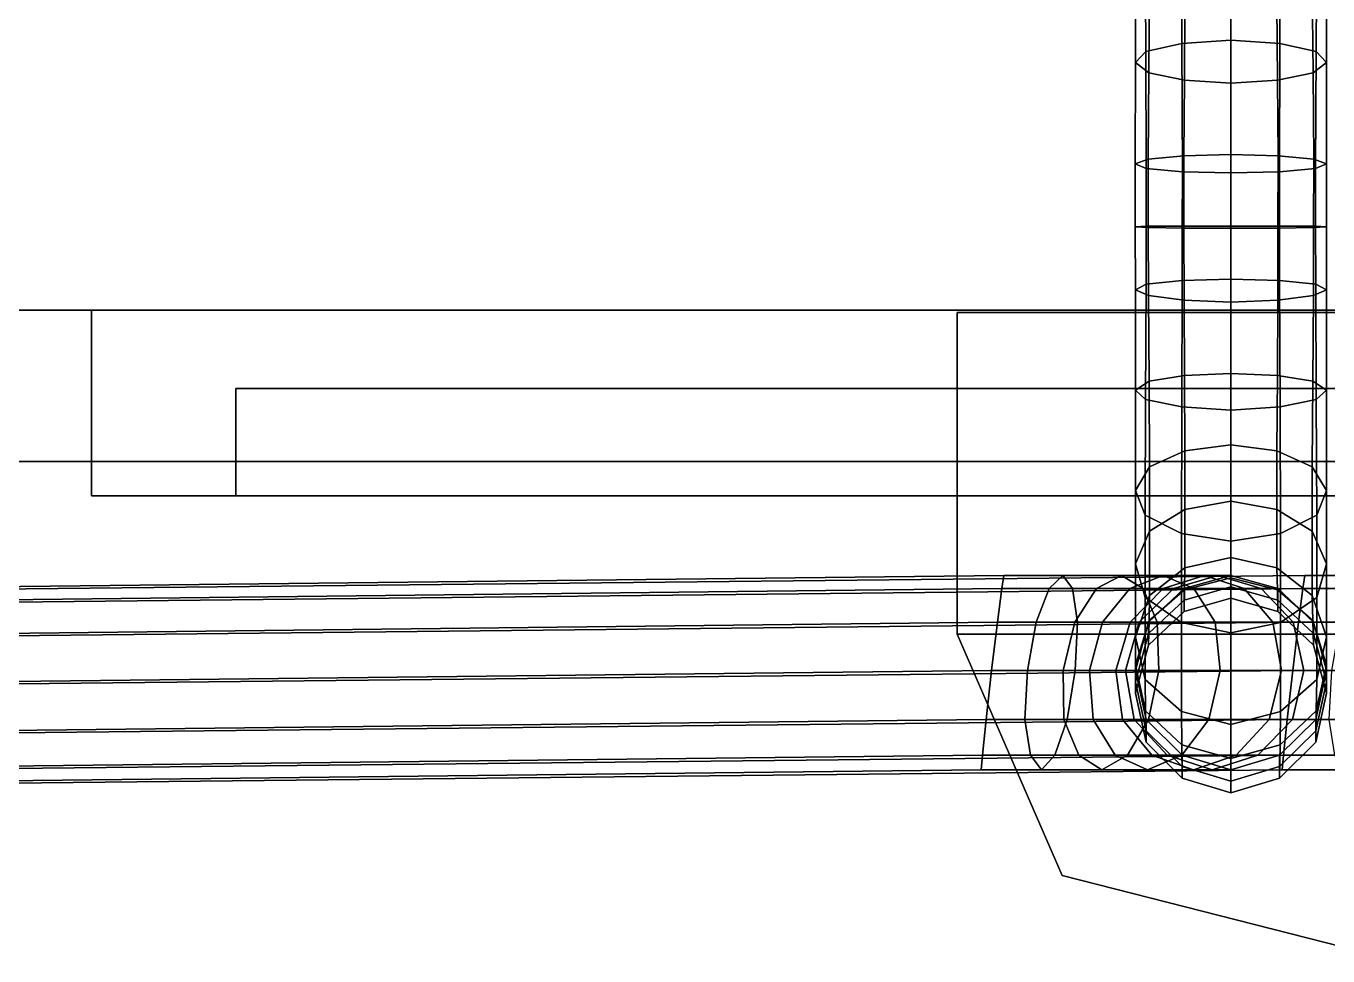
# Model space of a CAD drawing. Extents: x -9.3 to 15.5, y -7 to 5.4.
# Drawn here: x 8.374 to 9.074, y -4.347 to -3.847 of the extents above; entities that cross this region are included whole.
import ezdxf

# ---------------------------------------------------------------- set-up
doc = ezdxf.new("R2010")
doc.units = 0

msp = doc.modelspace()

# ---------------------------------------------------------------- linework, layer by layer
for points in [[(8.99529, -3.85661, 5.61687), (8.99503, -3.78763, 5.60078), (8.97553, -3.79794, 5.58391), (8.97583, -3.86092, 5.59886)], [(8.99529, -3.85661, 5.61687), (9.02168, -3.85483, 5.6243), (9.02168, -3.78343, 5.60781), (8.99503, -3.78763, 5.60078)], [(9.04806, -3.85661, 5.61687), (9.04832, -3.78763, 5.60078), (9.02168, -3.78343, 5.60781), (9.02168, -3.85483, 5.6243)], [(9.04806, -3.85661, 5.61687), (9.06752, -3.86092, 5.59886), (9.06782, -3.79794, 5.58391), (9.04832, -3.78763, 5.60078)], [(14.20877, -3.8, 5.5), (5.60877, -3.8, 5.5), (5.40877, -4.0814, 5.5), (14.49017, -4.0814, 5.5)], [(8.97026, -3.86672, 5.57452), (8.97583, -3.86092, 5.59886), (8.97553, -3.79794, 5.58391), (8.97031, -3.81206, 5.56141)], [(9.07309, -3.86672, 5.57452), (9.07304, -3.81206, 5.56141), (9.06782, -3.79794, 5.58391), (9.06752, -3.86092, 5.59886)], [(8.97026, -3.86672, 5.57452), (8.97031, -3.81206, 5.56141), (8.97793, -3.82599, 5.53974), (8.97753, -3.87241, 5.55078)], [(9.07309, -3.86672, 5.57452), (9.06582, -3.87241, 5.55078), (9.06542, -3.82599, 5.53974), (9.07304, -3.81206, 5.56141)], [(8.99664, -3.87636, 5.53454), (8.97753, -3.87241, 5.55078), (8.97793, -3.82599, 5.53974), (8.99695, -3.83573, 5.5254)], [(9.04671, -3.87636, 5.53454), (9.0464, -3.83573, 5.5254), (9.06542, -3.82599, 5.53974), (9.06582, -3.87241, 5.55078)], [(8.99664, -3.87636, 5.53454), (8.99695, -3.83573, 5.5254), (9.02168, -3.83954, 5.52005), (9.02168, -3.87789, 5.5283)], [(9.04671, -3.87636, 5.53454), (9.02168, -3.87789, 5.5283), (9.02168, -3.83954, 5.52005), (9.0464, -3.83573, 5.5254)], [(8.99529, -3.85661, 5.61687), (8.97583, -3.86092, 5.59886), (8.97614, -3.92389, 5.6138), (8.99554, -3.92559, 5.63296)], [(8.99529, -3.85661, 5.61687), (8.99554, -3.92559, 5.63296), (9.02168, -3.92623, 5.64079), (9.02168, -3.85483, 5.6243)], [(9.04806, -3.85661, 5.61687), (9.02168, -3.85483, 5.6243), (9.02168, -3.92623, 5.64079), (9.04781, -3.92559, 5.63296)], [(9.04806, -3.85661, 5.61687), (9.04781, -3.92559, 5.63296), (9.06721, -3.92389, 5.6138), (9.06752, -3.86092, 5.59886)], [(8.97026, -3.86672, 5.57452), (8.9702, -3.92138, 5.58764), (8.97614, -3.92389, 5.6138), (8.97583, -3.86092, 5.59886)], [(9.07309, -3.86672, 5.57452), (9.06752, -3.86092, 5.59886), (9.06721, -3.92389, 5.6138), (9.07315, -3.92138, 5.58764)], [(8.97026, -3.86672, 5.57452), (8.97753, -3.87241, 5.55078), (8.97714, -3.91882, 5.56182), (8.9702, -3.92138, 5.58764)], [(8.99664, -3.87636, 5.53454), (8.99634, -3.91698, 5.54369), (8.97714, -3.91882, 5.56182), (8.97753, -3.87241, 5.55078)], [(9.04671, -3.87636, 5.53454), (9.06582, -3.87241, 5.55078), (9.06621, -3.91882, 5.56182), (9.04701, -3.91698, 5.54369)], [(9.07309, -3.86672, 5.57452), (9.07315, -3.92138, 5.58764), (9.06621, -3.91882, 5.56182), (9.06582, -3.87241, 5.55078)], [(8.99664, -3.87636, 5.53454), (9.02168, -3.87789, 5.5283), (9.02168, -3.91624, 5.53655), (8.99634, -3.91698, 5.54369)], [(9.04671, -3.87636, 5.53454), (9.04701, -3.91698, 5.54369), (9.02168, -3.91624, 5.53655), (9.02168, -3.87789, 5.5283)], [(8.97024, -3.9552, 5.58747), (8.9702, -3.92138, 5.58764), (8.97714, -3.91882, 5.56182), (8.97723, -3.95553, 5.56159)], [(8.97024, -3.9552, 5.58747), (8.97611, -3.95494, 5.61373), (8.97614, -3.92389, 5.6138), (8.9702, -3.92138, 5.58764)], [(8.9964, -3.95585, 5.54349), (8.97723, -3.95553, 5.56159), (8.97714, -3.91882, 5.56182), (8.99634, -3.91698, 5.54369)], [(8.9964, -3.95585, 5.54349), (8.99634, -3.91698, 5.54369), (9.02168, -3.91624, 5.53655), (9.02168, -3.95601, 5.53639)], [(9.04695, -3.95585, 5.54349), (9.02168, -3.95601, 5.53639), (9.02168, -3.91624, 5.53655), (9.04701, -3.91698, 5.54369)], [(9.04695, -3.95585, 5.54349), (9.04701, -3.91698, 5.54369), (9.06621, -3.91882, 5.56182), (9.06612, -3.95553, 5.56159)], [(9.07311, -3.9552, 5.58747), (9.06612, -3.95553, 5.56159), (9.06621, -3.91882, 5.56182), (9.07315, -3.92138, 5.58764)], [(9.07311, -3.9552, 5.58747), (9.07315, -3.92138, 5.58764), (9.06721, -3.92389, 5.6138), (9.06724, -3.95494, 5.61373)], [(8.99551, -3.9548, 5.63295), (8.99554, -3.92559, 5.63296), (8.97614, -3.92389, 5.6138), (8.97611, -3.95494, 5.61373)], [(8.99551, -3.9548, 5.63295), (9.02168, -3.95477, 5.64081), (9.02168, -3.92623, 5.64079), (8.99554, -3.92559, 5.63296)], [(9.04784, -3.9548, 5.63295), (9.04781, -3.92559, 5.63296), (9.02168, -3.92623, 5.64079), (9.02168, -3.95477, 5.64081)], [(9.04784, -3.9548, 5.63295), (9.06724, -3.95494, 5.61373), (9.06721, -3.92389, 5.6138), (9.04781, -3.92559, 5.63296)], [(8.97024, -3.9552, 5.58747), (8.97027, -3.98902, 5.5873), (8.97608, -3.98599, 5.61365), (8.97611, -3.95494, 5.61373)], [(8.97024, -3.9552, 5.58747), (8.97723, -3.95553, 5.56159), (8.97731, -3.99223, 5.56136), (8.97027, -3.98902, 5.5873)], [(8.99551, -3.9548, 5.63295), (8.97611, -3.95494, 5.61373), (8.97608, -3.98599, 5.61365), (8.99548, -3.98402, 5.63294)], [(8.9964, -3.95585, 5.54349), (8.99647, -3.99471, 5.54329), (8.97731, -3.99223, 5.56136), (8.97723, -3.95553, 5.56159)], [(8.99551, -3.9548, 5.63295), (8.99548, -3.98402, 5.63294), (9.02168, -3.9833, 5.64083), (9.02168, -3.95477, 5.64081)], [(8.9964, -3.95585, 5.54349), (9.02168, -3.95601, 5.53639), (9.02168, -3.99577, 5.53622), (8.99647, -3.99471, 5.54329)], [(9.04784, -3.9548, 5.63295), (9.02168, -3.95477, 5.64081), (9.02168, -3.9833, 5.64083), (9.04787, -3.98402, 5.63294)], [(9.04695, -3.95585, 5.54349), (9.04688, -3.99471, 5.54329), (9.02168, -3.99577, 5.53622), (9.02168, -3.95601, 5.53639)], [(9.04695, -3.95585, 5.54349), (9.06612, -3.95553, 5.56159), (9.06604, -3.99223, 5.56136), (9.04688, -3.99471, 5.54329)], [(9.04784, -3.9548, 5.63295), (9.04787, -3.98402, 5.63294), (9.06727, -3.98599, 5.61365), (9.06724, -3.95494, 5.61373)], [(9.07311, -3.9552, 5.58747), (9.07308, -3.98902, 5.5873), (9.06604, -3.99223, 5.56136), (9.06612, -3.95553, 5.56159)], [(9.07311, -3.9552, 5.58747), (9.06724, -3.95494, 5.61373), (9.06727, -3.98599, 5.61365), (9.07308, -3.98902, 5.5873)], [(8.99526, -4.0521, 5.61476), (8.99548, -3.98402, 5.63294), (8.97608, -3.98599, 5.61365), (8.97581, -4.04816, 5.59655)], [(8.99526, -4.0521, 5.61476), (9.02168, -4.05379, 5.62225), (9.02168, -3.9833, 5.64083), (8.99548, -3.98402, 5.63294)], [(9.04809, -4.0521, 5.61476), (9.04787, -3.98402, 5.63294), (9.02168, -3.9833, 5.64083), (9.02168, -4.05379, 5.62225)], [(9.04809, -4.0521, 5.61476), (9.06754, -4.04816, 5.59655), (9.06727, -3.98599, 5.61365), (9.04787, -3.98402, 5.63294)], [(8.97029, -4.04307, 5.57187), (8.97581, -4.04816, 5.59655), (8.97608, -3.98599, 5.61365), (8.97027, -3.98902, 5.5873)], [(8.97029, -4.04307, 5.57187), (8.97027, -3.98902, 5.5873), (8.97731, -3.99223, 5.56136), (8.97762, -4.03828, 5.54775)], [(9.07306, -4.04307, 5.57187), (9.06573, -4.03828, 5.54775), (9.06604, -3.99223, 5.56136), (9.07308, -3.98902, 5.5873)], [(9.07306, -4.04307, 5.57187), (9.07308, -3.98902, 5.5873), (9.06727, -3.98599, 5.61365), (9.06754, -4.04816, 5.59655)], [(8.99671, -4.03525, 5.53123), (8.97762, -4.03828, 5.54775), (8.97731, -3.99223, 5.56136), (8.99647, -3.99471, 5.54329)], [(8.99671, -4.03525, 5.53123), (8.99647, -3.99471, 5.54329), (9.02168, -3.99577, 5.53622), (9.02168, -4.03417, 5.52487)], [(9.04664, -4.03525, 5.53123), (9.02168, -4.03417, 5.52487), (9.02168, -3.99577, 5.53622), (9.04688, -3.99471, 5.54329)], [(9.04664, -4.03525, 5.53123), (9.04688, -3.99471, 5.54329), (9.06604, -3.99223, 5.56136), (9.06573, -4.03828, 5.54775)], [(14.49017, -4.0814, 5.26314), (5.40877, -4.0814, 5.26314), (5.40877, -4, 5.26314), (14.40877, -4, 5.26314)], [(9.40877, -4, 1.1), (5.40877, -4), (14.40877, -4), (10.40877, -4, 1.1)], [(7.40877, -4, 1.1), (5.40877, -4), (8.40877, -4, 1.1)], [(8.40877, -4, 1.1), (5.40877, -4), (9.40877, -4, 1.1)], [(8.40877, -4, 2.42258), (5.40877, -4, 5.26314), (7.40877, -4, 2.42258)], [(9.40877, -4, 2.42258), (5.40877, -4, 5.26314), (8.40877, -4, 2.42258)], [(10.40877, -4, 2.42258), (14.40877, -4, 5.26314), (5.40877, -4, 5.26314), (9.40877, -4, 2.42258)], [(7.40877, -4, 2.42258), (7.40877, -4, 1.1), (8.40877, -4, 1.1), (8.40877, -4, 2.42258)], [(9.40877, -4.1, 1.1), (8.40877, -4.1, 1.1), (8.40877, -4, 1.1), (9.40877, -4, 1.1)], [(8.40877, -4.1, 1.1), (8.40877, -4.1, 2.42258), (8.40877, -4, 2.42258), (8.40877, -4, 1.1)], [(8.40877, -4.1, 2.42258), (9.40877, -4.1, 2.42258), (9.40877, -4, 2.42258), (8.40877, -4, 2.42258)], [(8.87434, -4.17435, 4.86693), (8.87434, -4.17435, 4.96975), (8.87434, -4.00123, 4.96975), (8.87434, -4.00123, 4.86693)], [(8.87434, -4.17435, 4.86693), (8.87434, -4.00123, 4.86693), (8.87434, -4.00123, 4.76411), (8.87434, -4.17435, 4.76411)], [(9.1005, -4.17435, 4.76411), (8.87434, -4.17435, 4.76411), (8.87434, -4.00123, 4.76411), (9.1005, -4.00123, 4.76411)], [(9.1005, -4.17435, 4.96975), (9.1005, -4.00123, 4.96975), (8.87434, -4.00123, 4.96975), (8.87434, -4.17435, 4.96975)], [(8.97029, -4.04307, 5.57187), (8.97762, -4.03828, 5.54775), (8.97793, -4.08434, 5.53415), (8.97031, -4.09712, 5.55644)], [(8.99671, -4.03525, 5.53123), (8.99695, -4.07579, 5.51918), (8.97793, -4.08434, 5.53415), (8.97762, -4.03828, 5.54775)], [(8.99671, -4.03525, 5.53123), (9.02168, -4.03417, 5.52487), (9.02168, -4.07257, 5.51353), (8.99695, -4.07579, 5.51918)], [(9.04664, -4.03525, 5.53123), (9.0464, -4.07579, 5.51918), (9.02168, -4.07257, 5.51353), (9.02168, -4.03417, 5.52487)], [(9.04664, -4.03525, 5.53123), (9.06573, -4.03828, 5.54775), (9.06542, -4.08434, 5.53415), (9.0464, -4.07579, 5.51918)], [(9.07306, -4.04307, 5.57187), (9.07304, -4.09712, 5.55644), (9.06542, -4.08434, 5.53415), (9.06573, -4.03828, 5.54775)], [(9.33121, -4.0422, 1.20258), (8.48633, -4.0422, 1.20258), (8.48633, -4.1, 1.20258), (9.33121, -4.1, 1.20258)], [(8.48633, -4.1, 2.32), (8.48633, -4.1, 1.20258), (8.48633, -4.0422, 1.20258), (8.48633, -4.0422, 2.32)], [(8.48633, -4.0422, 2.32), (9.33121, -4.0422, 2.32), (9.33121, -4.1, 2.32), (8.48633, -4.1, 2.32)], [(9.33121, -4.0422, 2.32), (8.48633, -4.0422, 2.32), (8.48633, -4.0422, 1.20258), (9.33121, -4.0422, 1.20258)], [(8.97029, -4.04307, 5.57187), (8.97031, -4.09712, 5.55644), (8.97554, -4.11034, 5.57945), (8.97581, -4.04816, 5.59655)], [(9.07306, -4.04307, 5.57187), (9.06754, -4.04816, 5.59655), (9.06781, -4.11034, 5.57945), (9.07304, -4.09712, 5.55644)], [(8.99526, -4.0521, 5.61476), (8.97581, -4.04816, 5.59655), (8.97554, -4.11034, 5.57945), (8.99504, -4.12019, 5.59658)], [(8.99526, -4.0521, 5.61476), (8.99504, -4.12019, 5.59658), (9.02168, -4.12427, 5.60367), (9.02168, -4.05379, 5.62225)], [(9.04809, -4.0521, 5.61476), (9.02168, -4.05379, 5.62225), (9.02168, -4.12427, 5.60367), (9.04831, -4.12019, 5.59658)], [(9.04809, -4.0521, 5.61476), (9.04831, -4.12019, 5.59658), (9.06781, -4.11034, 5.57945), (9.06754, -4.04816, 5.59655)], [(8.99695, -4.10725, 5.48744), (8.99695, -4.07579, 5.51918), (9.02168, -4.07257, 5.51353), (9.02168, -4.10284, 5.48297)], [(9.0464, -4.10725, 5.48744), (9.02168, -4.10284, 5.48297), (9.02168, -4.07257, 5.51353), (9.0464, -4.07579, 5.51918)], [(14.49017, -4.0814, 5.5), (5.40877, -4.0814, 5.5), (5.40877, -4.0814, 5.26314), (14.49017, -4.0814, 5.26314)], [(8.99695, -4.10725, 5.48744), (8.97793, -4.11898, 5.49927), (8.97793, -4.08434, 5.53415), (8.99695, -4.07579, 5.51918)], [(9.0464, -4.10725, 5.48744), (9.0464, -4.07579, 5.51918), (9.06542, -4.08434, 5.53415), (9.06542, -4.11898, 5.49927)], [(8.97031, -4.13647, 5.51687), (8.97031, -4.09712, 5.55644), (8.97793, -4.08434, 5.53415), (8.97793, -4.11898, 5.49927)], [(9.07304, -4.13647, 5.51687), (9.06542, -4.11898, 5.49927), (9.06542, -4.08434, 5.53415), (9.07304, -4.09712, 5.55644)], [(8.40877, -4.1, 1.1), (9.40877, -4.1, 1.1), (9.33121, -4.1, 1.20258), (8.48633, -4.1, 1.20258)], [(8.40877, -4.1, 2.42258), (8.40877, -4.1, 1.1), (8.48633, -4.1, 1.20258), (8.48633, -4.1, 2.32)], [(8.48633, -4.1, 2.32), (9.33121, -4.1, 2.32), (9.40877, -4.1, 2.42258), (8.40877, -4.1, 2.42258)], [(8.97031, -4.13647, 5.51687), (8.97554, -4.15456, 5.53504), (8.97554, -4.11034, 5.57945), (8.97031, -4.09712, 5.55644)], [(8.99695, -4.10725, 5.48744), (9.02168, -4.10284, 5.48297), (9.02168, -4.13311, 5.45242), (8.99695, -4.13872, 5.4557)], [(9.0464, -4.10725, 5.48744), (9.0464, -4.13872, 5.4557), (9.02168, -4.13311, 5.45242), (9.02168, -4.10284, 5.48297)], [(9.07304, -4.13647, 5.51687), (9.07304, -4.09712, 5.55644), (9.06781, -4.11034, 5.57945), (9.06781, -4.15456, 5.53504)], [(8.99504, -4.16803, 5.54856), (8.99504, -4.12019, 5.59658), (8.97554, -4.11034, 5.57945), (8.97554, -4.15456, 5.53504)], [(8.99695, -4.10725, 5.48744), (8.99695, -4.13872, 5.4557), (8.97793, -4.15361, 5.46439), (8.97793, -4.11898, 5.49927)], [(9.0464, -4.10725, 5.48744), (9.06542, -4.11898, 5.49927), (9.06542, -4.15361, 5.46439), (9.0464, -4.13872, 5.4557)], [(9.04832, -4.16803, 5.54856), (9.06781, -4.15456, 5.53504), (9.06781, -4.11034, 5.57945), (9.04831, -4.12019, 5.59658)], [(8.97031, -4.13647, 5.51687), (8.97793, -4.11898, 5.49927), (8.97793, -4.15361, 5.46439), (8.97031, -4.17583, 5.47731)], [(8.99504, -4.16803, 5.54856), (9.02168, -4.17361, 5.55415), (9.02168, -4.12427, 5.60367), (8.99504, -4.12019, 5.59658)], [(9.04832, -4.16803, 5.54856), (9.04831, -4.12019, 5.59658), (9.02168, -4.12427, 5.60367), (9.02168, -4.17361, 5.55415)], [(9.07304, -4.13647, 5.51687), (9.07304, -4.17583, 5.47731), (9.06542, -4.15361, 5.46439), (9.06542, -4.11898, 5.49927)], [(8.97031, -4.13647, 5.51687), (8.97031, -4.17583, 5.47731), (8.97554, -4.19878, 5.49063), (8.97554, -4.15456, 5.53504)], [(8.9967, -4.15043, 5.41515), (8.97761, -4.16691, 5.41829), (8.97793, -4.15361, 5.46439), (8.99695, -4.13872, 5.4557)], [(8.9967, -4.15043, 5.41515), (8.99695, -4.13872, 5.4557), (9.02168, -4.13311, 5.45242), (9.02168, -4.14409, 5.41402)], [(9.04665, -4.15043, 5.41515), (9.02168, -4.14409, 5.41402), (9.02168, -4.13311, 5.45242), (9.0464, -4.13872, 5.4557)], [(9.04665, -4.15043, 5.41515), (9.0464, -4.13872, 5.4557), (9.06542, -4.15361, 5.46439), (9.06574, -4.16691, 5.41829)], [(9.07304, -4.13647, 5.51687), (9.06781, -4.15456, 5.53504), (9.06781, -4.19878, 5.49063), (9.07304, -4.17583, 5.47731)], [(7.79299, -4.1623, 4.19178), (7.7935, -4.15522, 4.217), (8.89951, -4.1428, 4.217), (8.89849, -4.14987, 4.19178)], [(7.79299, -4.1623, 4.24222), (8.89849, -4.14987, 4.24222), (8.89951, -4.1428, 4.217), (7.7935, -4.15522, 4.217)], [(7.87396, -4.1623, 4.02931), (9.06043, -4.14987, 4.02931), (9.06145, -4.1428, 4.00408), (7.87447, -4.15522, 4.00408)], [(7.87396, -4.1623, 3.97886), (7.87447, -4.15522, 4.00408), (9.06145, -4.1428, 4.00408), (9.06043, -4.14987, 3.97886)], [(8.92391, -4.14987, 4.2504), (8.93117, -4.1428, 4.22712), (8.89951, -4.1428, 4.217), (8.89849, -4.14987, 4.24222)], [(8.93652, -4.14987, 4.20333), (8.89849, -4.14987, 4.19178), (8.89951, -4.1428, 4.217), (8.93117, -4.1428, 4.22712)], [(8.92391, -4.14987, 4.2504), (8.94933, -4.14987, 4.25857), (8.96283, -4.1428, 4.23724), (8.93117, -4.1428, 4.22712)], [(8.93652, -4.14987, 4.20333), (8.93117, -4.1428, 4.22712), (8.96283, -4.1428, 4.23724), (8.97455, -4.14987, 4.21488)], [(8.96726, -4.14987, 4.27836), (8.98518, -4.1428, 4.26183), (8.96283, -4.1428, 4.23724), (8.94933, -4.14987, 4.25857)], [(9.00171, -4.14987, 4.24391), (8.97455, -4.14987, 4.21488), (8.96283, -4.1428, 4.23724), (8.98518, -4.1428, 4.26183)], [(8.96726, -4.14987, 4.27836), (8.98519, -4.14987, 4.29815), (9.00754, -4.1428, 4.28643), (8.98518, -4.1428, 4.26183)], [(9.00171, -4.14987, 4.24391), (8.98518, -4.1428, 4.26183), (9.00754, -4.1428, 4.28643), (9.02888, -4.14987, 4.27293)], [(8.99082, -4.14987, 4.32426), (9.01461, -4.1428, 4.3189), (9.00754, -4.1428, 4.28643), (8.98519, -4.14987, 4.29815)], [(8.99082, -4.14987, 4.32426), (8.99645, -4.14987, 4.35036), (9.02168, -4.1428, 4.35138), (9.01461, -4.1428, 4.3189)], [(8.99645, -4.15601, 4.86248), (9.02168, -4.14893, 4.8635), (9.02168, -4.1428, 4.35138), (8.99645, -4.14987, 4.35036)], [(8.9967, -4.15043, 5.41515), (9.02168, -4.14409, 5.41402), (9.02168, -4.15506, 5.37562), (8.99645, -4.16214, 5.3746)], [(9.03789, -4.14987, 4.31164), (9.02888, -4.14987, 4.27293), (9.00754, -4.1428, 4.28643), (9.01461, -4.1428, 4.3189)], [(9.03789, -4.14987, 4.31164), (9.01461, -4.1428, 4.3189), (9.02168, -4.1428, 4.35138), (9.0469, -4.14987, 4.35036)], [(9.0469, -4.15601, 4.86248), (9.0469, -4.14987, 4.35036), (9.02168, -4.1428, 4.35138), (9.02168, -4.14893, 4.8635)], [(9.04665, -4.15043, 5.41515), (9.0469, -4.16214, 5.3746), (9.02168, -4.15506, 5.37562), (9.02168, -4.14409, 5.41402)], [(9.08761, -4.14987, 4.03919), (9.09487, -4.1428, 4.01591), (9.06145, -4.1428, 4.00408), (9.06043, -4.14987, 4.02931)], [(9.10022, -4.14987, 3.99212), (9.06043, -4.14987, 3.97886), (9.06145, -4.1428, 4.00408), (9.09487, -4.1428, 4.01591)], [(7.79299, -4.1623, 4.19178), (8.89849, -4.14987, 4.19178), (8.89608, -4.16795, 4.17262), (7.79179, -4.18037, 4.17262)], [(7.79299, -4.1623, 4.24222), (7.79179, -4.18037, 4.26138), (8.89608, -4.16795, 4.26138), (8.89849, -4.14987, 4.24222)], [(7.87396, -4.1623, 4.02931), (7.87276, -4.18037, 4.04846), (9.05802, -4.16795, 4.04846), (9.06043, -4.14987, 4.02931)], [(7.87396, -4.1623, 3.97886), (9.06043, -4.14987, 3.97886), (9.05802, -4.16795, 3.9597), (7.87276, -4.18037, 3.9597)], [(8.92391, -4.14987, 4.2504), (8.89849, -4.14987, 4.24222), (8.89608, -4.16795, 4.26138), (8.91687, -4.16795, 4.26767)], [(8.93652, -4.14987, 4.20333), (8.93906, -4.16795, 4.18485), (8.89608, -4.16795, 4.17262), (8.89849, -4.14987, 4.19178)], [(8.92391, -4.14987, 4.2504), (8.91687, -4.16795, 4.26767), (8.93767, -4.16795, 4.27396), (8.94933, -4.14987, 4.25857)], [(8.93652, -4.14987, 4.20333), (8.97455, -4.14987, 4.21488), (8.98205, -4.16795, 4.19709), (8.93906, -4.16795, 4.18485)], [(8.96726, -4.14987, 4.27836), (8.94933, -4.14987, 4.25857), (8.93767, -4.16795, 4.27396), (8.95253, -4.16795, 4.2898)], [(8.96726, -4.14987, 4.27836), (8.95253, -4.16795, 4.2898), (8.96739, -4.16795, 4.30565), (8.98519, -4.14987, 4.29815)], [(8.99082, -4.14987, 4.32426), (8.98519, -4.14987, 4.29815), (8.96739, -4.16795, 4.30565), (8.97234, -4.16795, 4.3268)], [(8.99082, -4.14987, 4.32426), (8.97234, -4.16795, 4.3268), (8.97729, -4.16795, 4.34795), (8.99645, -4.14987, 4.35036)], [(9.00171, -4.14987, 4.24391), (9.01316, -4.16795, 4.22918), (8.98205, -4.16795, 4.19709), (8.97455, -4.14987, 4.21488)], [(8.99645, -4.15601, 4.86248), (8.99645, -4.14987, 4.35036), (8.97729, -4.16795, 4.34795), (8.97729, -4.17408, 4.86007)], [(8.9967, -4.15043, 5.41515), (8.99645, -4.16214, 5.3746), (8.97729, -4.18021, 5.3722), (8.97761, -4.16691, 5.41829)], [(8.99645, -4.15601, 4.86248), (8.99645, -4.16214, 5.3746), (9.02168, -4.15506, 5.37562), (9.02168, -4.14893, 4.8635)], [(9.00171, -4.14987, 4.24391), (9.02888, -4.14987, 4.27293), (9.04426, -4.16795, 4.26127), (9.01316, -4.16795, 4.22918)], [(9.0469, -4.15601, 4.86248), (9.02168, -4.14893, 4.8635), (9.02168, -4.15506, 5.37562), (9.0469, -4.16214, 5.3746)], [(9.03789, -4.14987, 4.31164), (9.05516, -4.16795, 4.30461), (9.04426, -4.16795, 4.26127), (9.02888, -4.14987, 4.27293)], [(9.03789, -4.14987, 4.31164), (9.0469, -4.14987, 4.35036), (9.06606, -4.16795, 4.34795), (9.05516, -4.16795, 4.30461)], [(9.04665, -4.15043, 5.41515), (9.06574, -4.16691, 5.41829), (9.06606, -4.18021, 5.3722), (9.0469, -4.16214, 5.3746)], [(9.0469, -4.15601, 4.86248), (9.06606, -4.17408, 4.86007), (9.06606, -4.16795, 4.34795), (9.0469, -4.14987, 4.35036)], [(9.08761, -4.14987, 4.03919), (9.06043, -4.14987, 4.02931), (9.05802, -4.16795, 4.04846), (9.08058, -4.16795, 4.05647)], [(9.10022, -4.14987, 3.99212), (9.10277, -4.16795, 3.97365), (9.05802, -4.16795, 3.9597), (9.06043, -4.14987, 3.97886)], [(8.97029, -4.19098, 5.42319), (8.97031, -4.17583, 5.47731), (8.97793, -4.15361, 5.46439), (8.97761, -4.16691, 5.41829)], [(8.99504, -4.16803, 5.54856), (8.97554, -4.15456, 5.53504), (8.97554, -4.19878, 5.49063), (8.99504, -4.21587, 5.50053)], [(8.99645, -4.15601, 4.86248), (8.97729, -4.17408, 4.86007), (8.97729, -4.18021, 5.3722), (8.99645, -4.16214, 5.3746)], [(9.0469, -4.15601, 4.86248), (9.0469, -4.16214, 5.3746), (9.06606, -4.18021, 5.3722), (9.06606, -4.17408, 4.86007)], [(9.04832, -4.16803, 5.54856), (9.04831, -4.21587, 5.50053), (9.06781, -4.19878, 5.49063), (9.06781, -4.15456, 5.53504)], [(9.07306, -4.19098, 5.42319), (9.06574, -4.16691, 5.41829), (9.06542, -4.15361, 5.46439), (9.07304, -4.17583, 5.47731)], [(7.79022, -4.2063, 4.16559), (7.79179, -4.18037, 4.17262), (8.89608, -4.16795, 4.17262), (8.89295, -4.19388, 4.16559)], [(7.79022, -4.2063, 4.26841), (8.89295, -4.19388, 4.26841), (8.89608, -4.16795, 4.26138), (7.79179, -4.18037, 4.26138)], [(7.8712, -4.2063, 4.05549), (9.05489, -4.19388, 4.05549), (9.05802, -4.16795, 4.04846), (7.87276, -4.18037, 4.04846)], [(7.8712, -4.2063, 3.95267), (7.87276, -4.18037, 3.9597), (9.05802, -4.16795, 3.9597), (9.05489, -4.19388, 3.95267)], [(8.9122, -4.19388, 4.27345), (8.91687, -4.16795, 4.26767), (8.89608, -4.16795, 4.26138), (8.89295, -4.19388, 4.26841)], [(8.9379, -4.19388, 4.17751), (8.89295, -4.19388, 4.16559), (8.89608, -4.16795, 4.17262), (8.93906, -4.16795, 4.18485)], [(8.9122, -4.19388, 4.27345), (8.93144, -4.19388, 4.27849), (8.93767, -4.16795, 4.27396), (8.91687, -4.16795, 4.26767)], [(8.94559, -4.19388, 4.29247), (8.95253, -4.16795, 4.2898), (8.93767, -4.16795, 4.27396), (8.93144, -4.19388, 4.27849)], [(8.9379, -4.19388, 4.17751), (8.93906, -4.16795, 4.18485), (8.98205, -4.16795, 4.19709), (8.98285, -4.19388, 4.18944)], [(8.94559, -4.19388, 4.29247), (8.95974, -4.19388, 4.30645), (8.96739, -4.16795, 4.30565), (8.95253, -4.16795, 4.2898)], [(8.965, -4.19388, 4.32564), (8.97234, -4.16795, 4.3268), (8.96739, -4.16795, 4.30565), (8.95974, -4.19388, 4.30645)], [(8.965, -4.19388, 4.32564), (8.97026, -4.19388, 4.34482), (8.97729, -4.16795, 4.34795), (8.97234, -4.16795, 4.3268)], [(8.97029, -4.19098, 5.42319), (8.97761, -4.16691, 5.41829), (8.97729, -4.18021, 5.3722), (8.97026, -4.20614, 5.36907)], [(8.97026, -4.20001, 4.85694), (8.97729, -4.17408, 4.86007), (8.97729, -4.16795, 4.34795), (8.97026, -4.19388, 4.34482)], [(9.01582, -4.19388, 4.22224), (8.98285, -4.19388, 4.18944), (8.98205, -4.16795, 4.19709), (9.01316, -4.16795, 4.22918)], [(8.99504, -4.16803, 5.54856), (8.99504, -4.21587, 5.50053), (9.02168, -4.22295, 5.50463), (9.02168, -4.17361, 5.55415)], [(9.01582, -4.19388, 4.22224), (9.01316, -4.16795, 4.22918), (9.04426, -4.16795, 4.26127), (9.04879, -4.19388, 4.25504)], [(9.04832, -4.16803, 5.54856), (9.02168, -4.17361, 5.55415), (9.02168, -4.22295, 5.50463), (9.04831, -4.21587, 5.50053)], [(9.06094, -4.19388, 4.29993), (9.04879, -4.19388, 4.25504), (9.04426, -4.16795, 4.26127), (9.05516, -4.16795, 4.30461)], [(9.10161, -4.19388, 3.96631), (9.05489, -4.19388, 3.95267), (9.05802, -4.16795, 3.9597), (9.10277, -4.16795, 3.97365)], [(9.0759, -4.19388, 4.06224), (9.08058, -4.16795, 4.05647), (9.05802, -4.16795, 4.04846), (9.05489, -4.19388, 4.05549)], [(9.06094, -4.19388, 4.29993), (9.05516, -4.16795, 4.30461), (9.06606, -4.16795, 4.34795), (9.07309, -4.19388, 4.34482)], [(9.07306, -4.19098, 5.42319), (9.07309, -4.20614, 5.36907), (9.06606, -4.18021, 5.3722), (9.06574, -4.16691, 5.41829)], [(9.07309, -4.20001, 4.85694), (9.07309, -4.19388, 4.34482), (9.06606, -4.16795, 4.34795), (9.06606, -4.17408, 4.86007)], [(8.87434, -4.17435, 4.86693), (8.93088, -4.30419, 4.86693), (8.93088, -4.30419, 4.96975), (8.87434, -4.17435, 4.96975)], [(8.87434, -4.17435, 4.86693), (8.87434, -4.17435, 4.76411), (8.93088, -4.30419, 4.76411), (8.93088, -4.30419, 4.86693)], [(9.1005, -4.17435, 4.76411), (9.1005, -4.34747, 4.76411), (8.93088, -4.30419, 4.76411), (8.87434, -4.17435, 4.76411)], [(9.1005, -4.17435, 4.96975), (8.87434, -4.17435, 4.96975), (8.93088, -4.30419, 4.96975), (9.1005, -4.34747, 4.96975)], [(8.97026, -4.20001, 4.85694), (8.97026, -4.20614, 5.36907), (8.97729, -4.18021, 5.3722), (8.97729, -4.17408, 4.86007)], [(8.97029, -4.19098, 5.42319), (8.97581, -4.21562, 5.42836), (8.97554, -4.19878, 5.49063), (8.97031, -4.17583, 5.47731)], [(9.07309, -4.20001, 4.85694), (9.06606, -4.17408, 4.86007), (9.06606, -4.18021, 5.3722), (9.07309, -4.20614, 5.36907)], [(9.07306, -4.19098, 5.42319), (9.07304, -4.17583, 5.47731), (9.06781, -4.19878, 5.49063), (9.06754, -4.21562, 5.42836)], [(7.79022, -4.2063, 4.16559), (8.89295, -4.19388, 4.16559), (8.88998, -4.2202, 4.17141), (7.78874, -4.23263, 4.17141)], [(7.79022, -4.2063, 4.26841), (7.78874, -4.23263, 4.26259), (8.88998, -4.2202, 4.26259), (8.89295, -4.19388, 4.26841)], [(7.8712, -4.2063, 4.05549), (7.86971, -4.23263, 4.04967), (9.05192, -4.2202, 4.04967), (9.05489, -4.19388, 4.05549)], [(7.8712, -4.2063, 3.95267), (9.05489, -4.19388, 3.95267), (9.05192, -4.2202, 3.95849), (7.86971, -4.23263, 3.95849)], [(8.9122, -4.19388, 4.27345), (8.89295, -4.19388, 4.26841), (8.88998, -4.2202, 4.26259), (8.91088, -4.2202, 4.26727)], [(8.9379, -4.19388, 4.17751), (8.93367, -4.2202, 4.1822), (8.88998, -4.2202, 4.17141), (8.89295, -4.19388, 4.16559)], [(8.9122, -4.19388, 4.27345), (8.91088, -4.2202, 4.26727), (8.93178, -4.2202, 4.27196), (8.93144, -4.19388, 4.27849)], [(8.94559, -4.19388, 4.29247), (8.93144, -4.19388, 4.27849), (8.93178, -4.2202, 4.27196), (8.94754, -4.2202, 4.28646)], [(8.9379, -4.19388, 4.17751), (8.98285, -4.19388, 4.18944), (8.97737, -4.2202, 4.19299), (8.93367, -4.2202, 4.1822)], [(8.94559, -4.19388, 4.29247), (8.94754, -4.2202, 4.28646), (8.9633, -4.2202, 4.30097), (8.95974, -4.19388, 4.30645)], [(8.965, -4.19388, 4.32564), (8.95974, -4.19388, 4.30645), (8.9633, -4.2202, 4.30097), (8.96969, -4.2202, 4.32141)], [(8.965, -4.19388, 4.32564), (8.96969, -4.2202, 4.32141), (8.97609, -4.2202, 4.34185), (8.97026, -4.19388, 4.34482)], [(8.97029, -4.19098, 5.42319), (8.97026, -4.20614, 5.36907), (8.97609, -4.23247, 5.36609), (8.97581, -4.21562, 5.42836)], [(8.97026, -4.20001, 4.85694), (8.97026, -4.19388, 4.34482), (8.97609, -4.2202, 4.34185), (8.97608, -4.22634, 4.85397)], [(9.01582, -4.19388, 4.22224), (9.00981, -4.2202, 4.22418), (8.97737, -4.2202, 4.19299), (8.98285, -4.19388, 4.18944)], [(9.01582, -4.19388, 4.22224), (9.04879, -4.19388, 4.25504), (9.04226, -4.2202, 4.25538), (9.00981, -4.2202, 4.22418)], [(9.06094, -4.19388, 4.29993), (9.05476, -4.2202, 4.29861), (9.04226, -4.2202, 4.25538), (9.04879, -4.19388, 4.25504)], [(9.10161, -4.19388, 3.96631), (9.09738, -4.2202, 3.971), (9.05192, -4.2202, 3.95849), (9.05489, -4.19388, 3.95267)], [(9.0759, -4.19388, 4.06224), (9.05489, -4.19388, 4.05549), (9.05192, -4.2202, 4.04967), (9.07458, -4.2202, 4.05607)], [(9.06094, -4.19388, 4.29993), (9.07309, -4.19388, 4.34482), (9.06726, -4.2202, 4.34185), (9.05476, -4.2202, 4.29861)], [(9.07306, -4.19098, 5.42319), (9.06754, -4.21562, 5.42836), (9.06726, -4.23247, 5.36609), (9.07309, -4.20614, 5.36907)], [(9.07309, -4.20001, 4.85694), (9.06726, -4.22634, 4.85397), (9.06726, -4.2202, 4.34185), (9.07309, -4.19388, 4.34482)], [(8.97026, -4.20001, 4.85694), (8.97608, -4.22634, 4.85397), (8.97609, -4.23247, 5.36609), (8.97026, -4.20614, 5.36907)], [(8.99526, -4.23381, 5.43235), (8.99504, -4.21587, 5.50053), (8.97554, -4.19878, 5.49063), (8.97581, -4.21562, 5.42836)], [(9.04809, -4.23381, 5.43234), (9.06754, -4.21562, 5.42836), (9.06781, -4.19878, 5.49063), (9.04831, -4.21587, 5.50053)], [(9.07309, -4.20001, 4.85694), (9.07309, -4.20614, 5.36907), (9.06726, -4.23247, 5.36609), (9.06726, -4.22634, 4.85397)], [(8.99526, -4.23381, 5.43235), (8.97581, -4.21562, 5.42836), (8.97609, -4.23247, 5.36609), (8.99549, -4.25175, 5.36416)], [(9.04809, -4.23381, 5.43234), (9.04786, -4.25175, 5.36416), (9.06726, -4.23247, 5.36609), (9.06754, -4.21562, 5.42836)], [(7.78777, -4.2519, 4.24319), (8.88804, -4.23948, 4.24319), (8.88998, -4.2202, 4.26259), (7.78874, -4.23263, 4.26259)], [(7.78777, -4.2519, 4.19081), (7.78874, -4.23263, 4.17141), (8.88998, -4.2202, 4.17141), (8.88804, -4.23948, 4.19081)], [(7.86874, -4.2519, 4.03027), (9.04998, -4.23948, 4.03027), (9.05192, -4.2202, 4.04967), (7.86971, -4.23263, 4.04967)], [(7.86874, -4.2519, 3.97789), (7.86971, -4.23263, 3.95849), (9.05192, -4.2202, 3.95849), (9.04998, -4.23948, 3.97789)], [(8.92702, -4.23948, 4.19982), (8.88804, -4.23948, 4.19081), (8.88998, -4.2202, 4.17141), (8.93367, -4.2202, 4.1822)], [(8.91392, -4.23948, 4.24869), (8.91088, -4.2202, 4.26727), (8.88998, -4.2202, 4.26259), (8.88804, -4.23948, 4.24319)], [(8.91392, -4.23948, 4.24869), (8.9398, -4.23948, 4.25419), (8.93178, -4.2202, 4.27196), (8.91088, -4.2202, 4.26727)], [(8.92702, -4.23948, 4.19982), (8.93367, -4.2202, 4.1822), (8.97737, -4.2202, 4.19299), (8.96599, -4.23948, 4.20883)], [(8.95947, -4.23948, 4.27189), (8.94754, -4.2202, 4.28646), (8.93178, -4.2202, 4.27196), (8.9398, -4.23948, 4.25419)], [(8.95947, -4.23948, 4.27189), (8.97913, -4.23948, 4.28959), (8.9633, -4.2202, 4.30097), (8.94754, -4.2202, 4.28646)], [(8.98731, -4.23948, 4.31475), (8.96969, -4.2202, 4.32141), (8.9633, -4.2202, 4.30097), (8.97913, -4.23948, 4.28959)], [(8.99524, -4.23948, 4.23611), (8.96599, -4.23948, 4.20883), (8.97737, -4.2202, 4.19299), (9.00981, -4.2202, 4.22418)], [(8.98731, -4.23948, 4.31475), (8.99549, -4.23948, 4.33992), (8.97609, -4.2202, 4.34185), (8.96969, -4.2202, 4.32141)], [(8.99549, -4.24561, 4.85204), (8.97608, -4.22634, 4.85397), (8.97609, -4.2202, 4.34185), (8.99549, -4.23948, 4.33992)], [(8.99526, -4.23381, 5.43235), (9.02168, -4.24129, 5.43404), (9.02168, -4.22295, 5.50463), (8.99504, -4.21587, 5.50053)], [(8.99524, -4.23948, 4.23611), (9.00981, -4.2202, 4.22418), (9.04226, -4.2202, 4.25538), (9.02449, -4.23948, 4.2634)], [(9.04809, -4.23381, 5.43234), (9.04831, -4.21587, 5.50053), (9.02168, -4.22295, 5.50463), (9.02168, -4.24129, 5.43404)], [(9.03618, -4.23948, 4.30166), (9.02449, -4.23948, 4.2634), (9.04226, -4.2202, 4.25538), (9.05476, -4.2202, 4.29861)], [(9.03618, -4.23948, 4.30166), (9.05476, -4.2202, 4.29861), (9.06726, -4.2202, 4.34185), (9.04786, -4.23948, 4.33992)], [(9.04786, -4.24561, 4.85204), (9.04786, -4.23948, 4.33992), (9.06726, -4.2202, 4.34185), (9.06726, -4.22634, 4.85397)], [(9.07763, -4.23948, 4.03748), (9.07458, -4.2202, 4.05607), (9.05192, -4.2202, 4.04967), (9.04998, -4.23948, 4.03027)], [(9.09072, -4.23948, 3.98861), (9.04998, -4.23948, 3.97789), (9.05192, -4.2202, 3.95849), (9.09738, -4.2202, 3.971)], [(8.99549, -4.24561, 4.85204), (8.99549, -4.25175, 5.36416), (8.97609, -4.23247, 5.36609), (8.97608, -4.22634, 4.85397)], [(9.04786, -4.24561, 4.85204), (9.06726, -4.22634, 4.85397), (9.06726, -4.23247, 5.36609), (9.04786, -4.25175, 5.36416)], [(8.99526, -4.23381, 5.43235), (8.99549, -4.25175, 5.36416), (9.02168, -4.25962, 5.36345), (9.02168, -4.24129, 5.43404)], [(9.04809, -4.23381, 5.43234), (9.02168, -4.24129, 5.43404), (9.02168, -4.25962, 5.36345), (9.04786, -4.25175, 5.36416)], [(7.78777, -4.2519, 4.24319), (7.78741, -4.25978, 4.217), (8.88733, -4.24736, 4.217), (8.88804, -4.23948, 4.24319)], [(7.78777, -4.2519, 4.19081), (8.88804, -4.23948, 4.19081), (8.88733, -4.24736, 4.217), (7.78741, -4.25978, 4.217)], [(7.86874, -4.2519, 4.03027), (7.86839, -4.25978, 4.00408), (9.04928, -4.24736, 4.00408), (9.04998, -4.23948, 4.03027)], [(7.86874, -4.2519, 3.97789), (9.04998, -4.23948, 3.97789), (9.04928, -4.24736, 4.00408), (7.86839, -4.25978, 4.00408)], [(8.92702, -4.23948, 4.19982), (8.91981, -4.24736, 4.22408), (8.88733, -4.24736, 4.217), (8.88804, -4.23948, 4.19081)], [(8.91392, -4.23948, 4.24869), (8.88804, -4.23948, 4.24319), (8.88733, -4.24736, 4.217), (8.91981, -4.24736, 4.22408)], [(8.91392, -4.23948, 4.24869), (8.91981, -4.24736, 4.22408), (8.95228, -4.24736, 4.23115), (8.9398, -4.23948, 4.25419)], [(8.92702, -4.23948, 4.19982), (8.96599, -4.23948, 4.20883), (8.95228, -4.24736, 4.23115), (8.91981, -4.24736, 4.22408)], [(8.95947, -4.23948, 4.27189), (8.9398, -4.23948, 4.25419), (8.95228, -4.24736, 4.23115), (8.97687, -4.24736, 4.25352)], [(8.99524, -4.23948, 4.23611), (8.97687, -4.24736, 4.25352), (8.95228, -4.24736, 4.23115), (8.96599, -4.23948, 4.20883)], [(8.95947, -4.23948, 4.27189), (8.97687, -4.24736, 4.25352), (9.00146, -4.24736, 4.27588), (8.97913, -4.23948, 4.28959)], [(8.99524, -4.23948, 4.23611), (9.02449, -4.23948, 4.2634), (9.00146, -4.24736, 4.27588), (8.97687, -4.24736, 4.25352)], [(8.98731, -4.23948, 4.31475), (8.97913, -4.23948, 4.28959), (9.00146, -4.24736, 4.27588), (9.01157, -4.24736, 4.30754)], [(8.98731, -4.23948, 4.31475), (9.01157, -4.24736, 4.30754), (9.02168, -4.24736, 4.33921), (8.99549, -4.23948, 4.33992)], [(8.99549, -4.24561, 4.85204), (8.99549, -4.23948, 4.33992), (9.02168, -4.24736, 4.33921), (9.02168, -4.25349, 4.85133)], [(9.03618, -4.23948, 4.30166), (9.01157, -4.24736, 4.30754), (9.00146, -4.24736, 4.27588), (9.02449, -4.23948, 4.2634)], [(9.03618, -4.23948, 4.30166), (9.04786, -4.23948, 4.33992), (9.02168, -4.24736, 4.33921), (9.01157, -4.24736, 4.30754)], [(9.04786, -4.24561, 4.85204), (9.02168, -4.25349, 4.85133), (9.02168, -4.24736, 4.33921), (9.04786, -4.23948, 4.33992)], [(9.07763, -4.23948, 4.03748), (9.04998, -4.23948, 4.03027), (9.04928, -4.24736, 4.00408), (9.08351, -4.24736, 4.01287)], [(9.09072, -4.23948, 3.98861), (9.08351, -4.24736, 4.01287), (9.04928, -4.24736, 4.00408), (9.04998, -4.23948, 3.97789)], [(8.99549, -4.24561, 4.85204), (9.02168, -4.25349, 4.85133), (9.02168, -4.25962, 5.36345), (8.99549, -4.25175, 5.36416)], [(9.04786, -4.24561, 4.85204), (9.04786, -4.25175, 5.36416), (9.02168, -4.25962, 5.36345), (9.02168, -4.25349, 4.85133)], [(9.1005, -4.34747, 4.86693), (9.1005, -4.34747, 4.96975), (8.93088, -4.30419, 4.96975), (8.93088, -4.30419, 4.86693)], [(9.1005, -4.34747, 4.86693), (8.93088, -4.30419, 4.86693), (8.93088, -4.30419, 4.76411), (9.1005, -4.34747, 4.76411)]]:
    msp.add_3dface(points)

doc.saveas('drawing.dxf')
